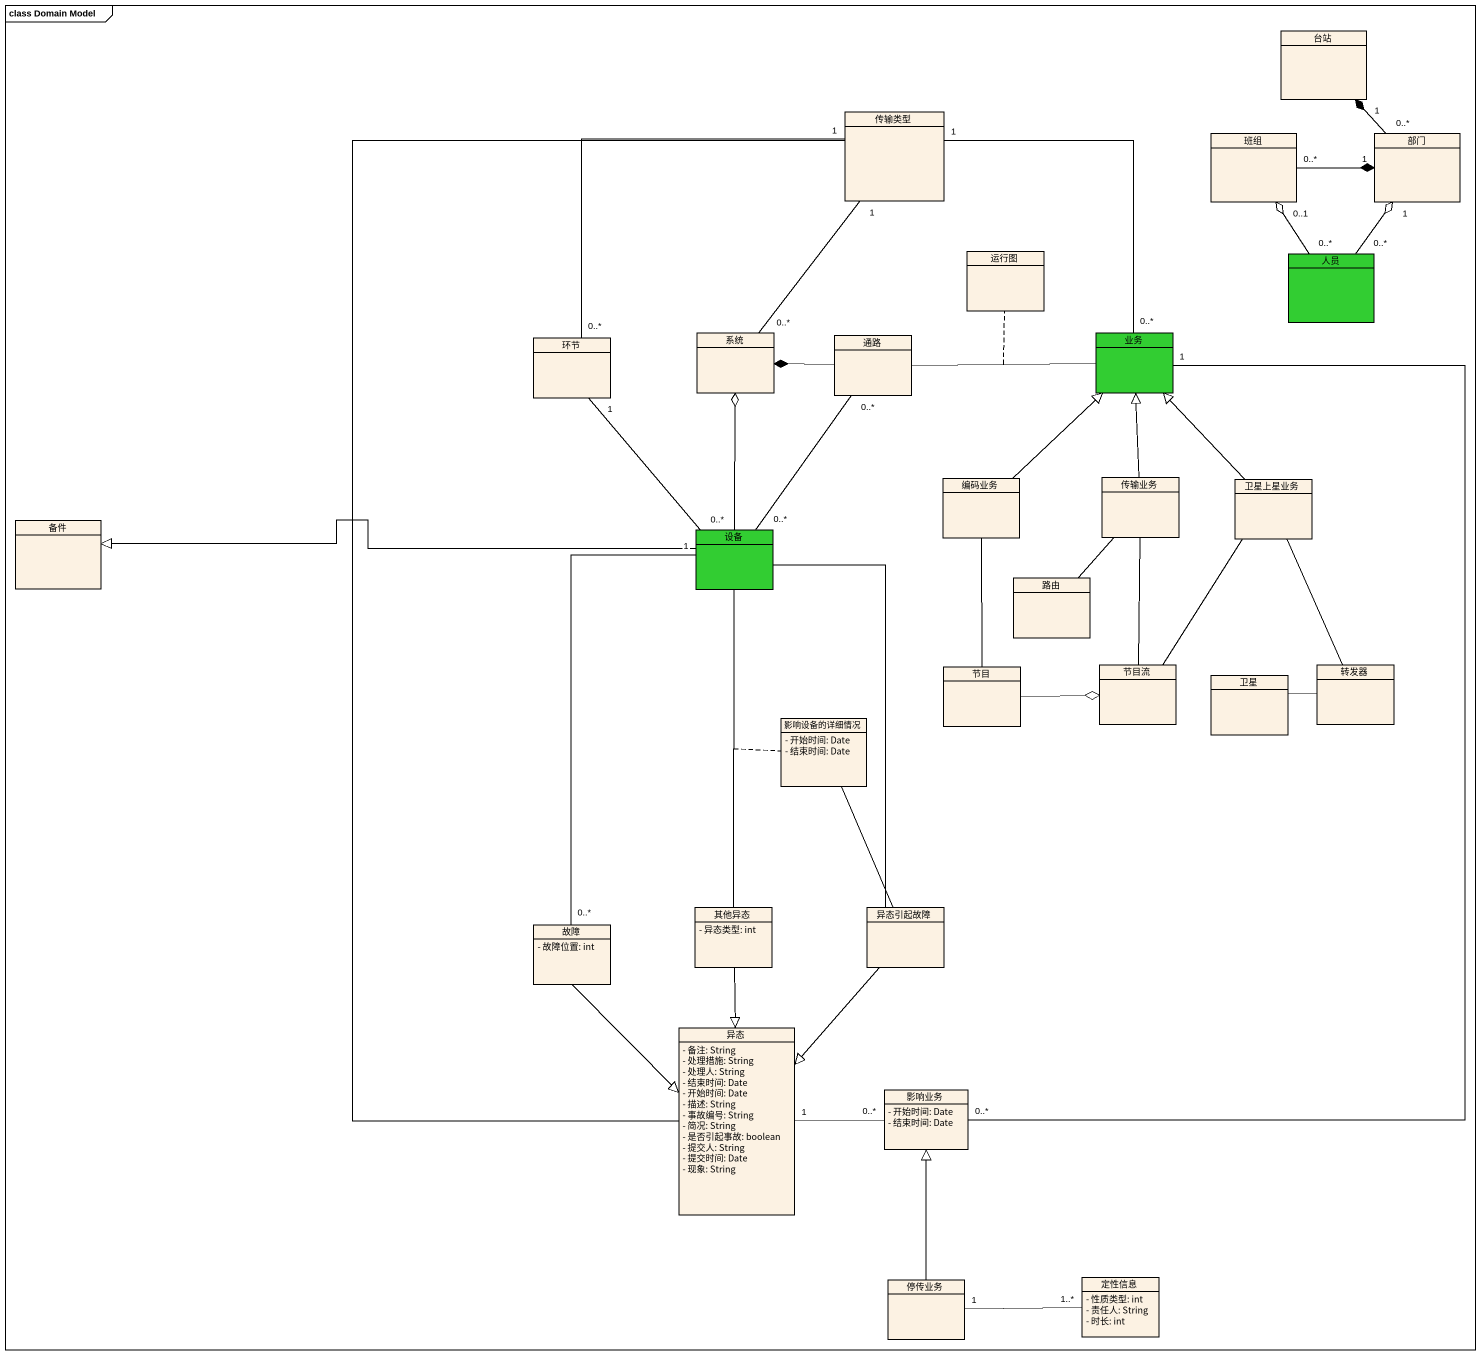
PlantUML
@startuml
mainframe class Domain Model
hide circle
hide empty members
skinparam classAttributeIconSize 0
class 台站
class 传输类型
class 班组
class 部门
class 运行图
class 人员 #32CD32
class 环节
class 系统
class 通路
class 业务 #32CD32
class 编码业务
class 传输业务
class 卫星上星业务
class 备件
class 设备 #32CD32
class 路由
class 节目
class 节目流
class 卫星
class 转发器
class 影响设备的详细情况 {
  - 开始时间: Date
  - 结束时间: Date
}
class 故障 {
  - 故障位置: int
}
class 其他异态 {
  - 异态类型: int
}
class 异态引起故障
class 异态 {
  - 备注: String
  - 处理措施: String
  - 处理人: String
  - 结束时间: Date
  - 开始时间: Date
  - 描述: String
  - 事故编号: String
  - 简况: String
  - 是否引起事故: boolean
  - 提交人: String
  - 提交时间: Date
  - 现象: String
}
class 影响业务 {
  - 开始时间: Date
  - 结束时间: Date
}
class 定性信息 {
  - 性质类型: int
  - 责任人: String
  - 时长: int
}
class 停传业务
传输类型 "1" -- "0..*" 环节
传输类型 "1" -- "0..*" 系统
传输类型 "1" -- "0..*" 业务
班组 "0..*" -right-* "1" 部门
部门 "0..*" -up-* "1" 台站
人员 "0..*" -up-o "0..1" 班组
人员 "0..*" -up-o "1" 部门
通路 -left-* 系统
通路 -right- 业务
(通路, 业务) .. 运行图
编码业务 -up-|> 业务
编码业务 -- 节目
传输业务 -up-|> 业务
传输业务 -- 路由
传输业务 -- 节目流
卫星上星业务 -up-|> 业务
卫星上星业务 -- 节目流
卫星上星业务 -- 转发器
设备 "0..*" -up- "1" 环节
设备 -up-o 系统
设备 "0..*" -up- "0..*" 通路
设备 -left-|> 备件
节目 -right-o 节目流
转发器 -left- 卫星
影响设备的详细情况 -- 异态引起故障
故障 "0..*" -up- "1" 设备
故障 --|> 异态
其他异态 -up- 设备
(其他异态, 设备) .. 影响设备的详细情况
其他异态 --|> 异态
异态引起故障 -up- 设备
异态引起故障 --|> 异态
异态 -up- 传输类型
异态 "1" -right- "0..*" 影响业务
影响业务 "0..*" -up- "1" 业务
定性信息 "1..*" -left- "1" 停传业务
停传业务 -up-|> 影响业务
@enduml
